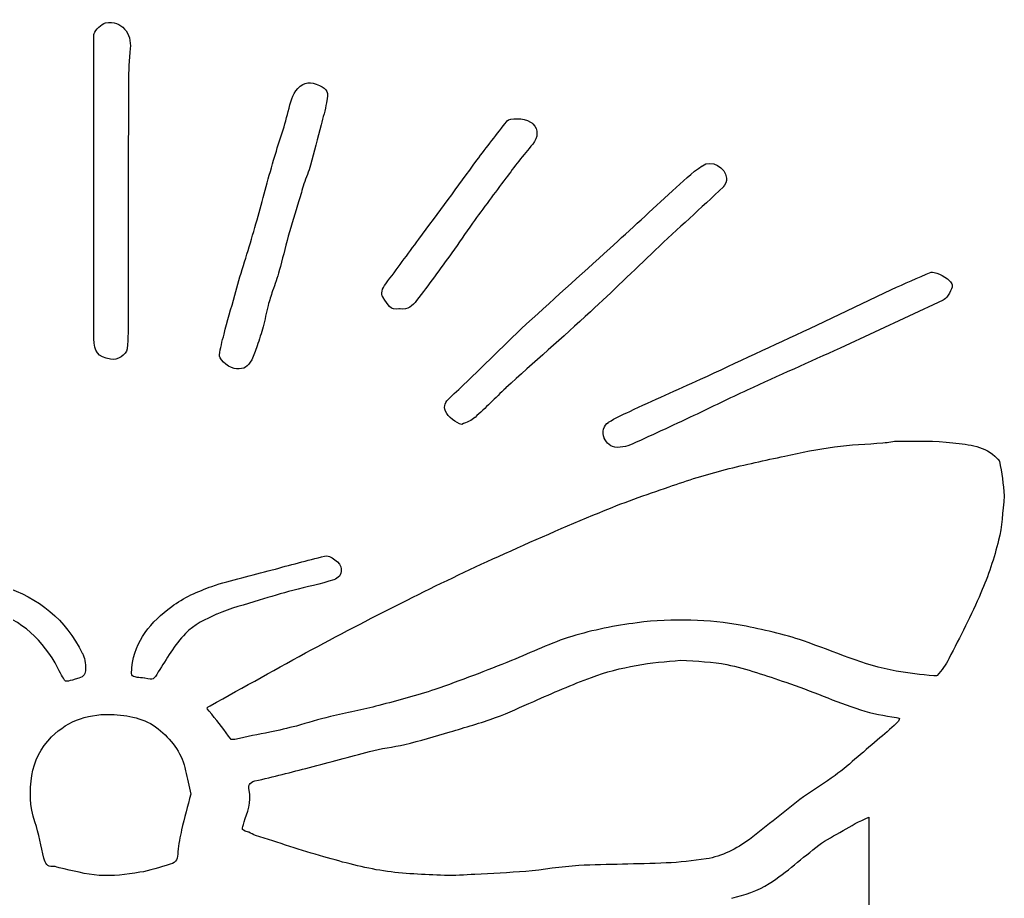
# Model space of a CAD drawing. Header units: millimetres. Extents: x -118 to 119, y -70 to 71.
# Drawn here: x -1.71 to 15.81, y -52.54 to -36.91 of the extents above; entities that cross this region are included whole.
import ezdxf

# ---------------------------------------------------------------- set-up
doc = ezdxf.new("R2010")
doc.units = ezdxf.units.MM
doc.layers.add('CUTOUTS', color=1, linetype='CONTINUOUS')

msp = doc.modelspace()

# ---------------------------------------------------------------- linework, layer by layer
at = {"layer": 'CUTOUTS'}
for p, q in [((-0.39, -42.59), (-0.39, -37.176)), ((2.117, -41.817), (2.188, -41.556)), ((12.353, -42.405), (13.805, -41.714)), ((14.724, -41.901), (12.89, -42.758)), ((13.401, -51.101), (13.401, -60.211))]:
    msp.add_line(p, q, dxfattribs=at)
for points, knots in [([(-0.39, -37.176), (-0.39, -37.14), (-0.289, -37.014), (-0.216, -36.981), (-0.204, -36.976), (-0.193, -36.973), (-0.186, -36.972), (-0.185, -36.971), (-0.185, -36.971), (-0.185, -36.971)], [-1, -1, -1, -1, -0.13872, -0.13872, -0.13872, 0, 0, 0, 0.002378, 0.002378, 0.002378, 0.002378]), ([(-0.185, -36.971), (-0.185, -36.971), (-0.185, -36.971), (-0.184, -36.971), (0.11, -36.914), (0.285, -37.166), (0.256, -37.425), (0.256, -37.425), (0.256, -37.425), (0.256, -37.425)], [-1.000692, -1.000692, -1.000692, -1.000692, -1, -1, -1, 0, 0, 0, 0.000318, 0.000318, 0.000318, 0.000318]), ([(0.256, -37.425), (0.256, -37.425), (0.256, -37.425), (0.256, -37.425), (0.216, -37.826), (0.224, -38.233), (0.224, -38.637)], [-1.00023, -1.00023, -1.00023, -1.00023, -1, -1, -1, 0, 0, 0, 0]), ([(3.24, -38.139), (3.355, -38.016), (3.463, -38.005), (3.626, -38.086), (3.626, -38.086), (3.626, -38.086), (3.626, -38.086)], [-1, -1, -1, -1, 0, 0, 0, 0.000908, 0.000908, 0.000908, 0.000908]), ([(3.626, -38.086), (3.626, -38.086), (3.626, -38.086), (3.626, -38.087), (3.767, -38.153), (3.788, -38.191), (3.75, -38.389), (3.75, -38.389), (3.75, -38.389), (3.75, -38.39)], [-1.001062, -1.001062, -1.001062, -1.001062, -1, -1, -1, 0, 0, 0, 0.000607, 0.000607, 0.000607, 0.000607]), ([(3.75, -38.39), (3.749, -38.39), (3.749, -38.39), (3.749, -38.39), (3.726, -38.521), (3.687, -38.655), (3.655, -38.783)], [-1.000931, -1.000931, -1.000931, -1.000931, -1, -1, -1, 0, 0, 0, 0]), ([(6.426, -39.413), (6.601, -39.183), (6.783, -38.945), (6.965, -38.715), (6.965, -38.715), (6.965, -38.715), (6.965, -38.715)], [-1, -1, -1, -1, 0, 0, 0, 0.000129, 0.000129, 0.000129, 0.000129]), ([(6.965, -38.715), (6.965, -38.715), (6.965, -38.715), (6.965, -38.715), (7.008, -38.661), (7.256, -38.655), (7.381, -38.735), (7.397, -38.745), (7.411, -38.756), (7.423, -38.767)], [-1.000268, -1.000268, -1.000268, -1.000268, -1, -1, -1, -0.113589, -0.113589, -0.113589, 0, 0, 0, 0]), ([(10.439, -39.512), (10.439, -39.512), (10.439, -39.512), (10.439, -39.511), (10.603, -39.4), (10.855, -39.537), (10.869, -39.735), (10.869, -39.736), (10.869, -39.736), (10.869, -39.737)], [-1.000319, -1.000319, -1.000319, -1.000319, -1, -1, -1, 0, 0, 0, 0.002018, 0.002018, 0.002018, 0.002018]), ([(3.465, -39.504), (3.434, -39.611), (3.387, -39.721), (3.347, -39.834), (3.347, -39.835), (3.347, -39.835), (3.346, -39.835)], [-1, -1, -1, -1, 0, 0, 0, 0.003145, 0.003145, 0.003145, 0.003145]), ([(9.905, -39.959), (10.08, -39.8), (10.253, -39.635), (10.438, -39.512), (10.438, -39.512), (10.438, -39.512), (10.439, -39.512)], [-0.999777, -0.999777, -0.999777, -0.999777, 0, 0, 0, 0.000334, 0.000334, 0.000334, 0.000334]), ([(6.942, -39.734), (6.743, -39.996), (6.544, -40.266), (6.346, -40.536), (6.346, -40.536), (6.346, -40.536), (6.346, -40.536)], [-1, -1, -1, -1, 0, 0, 0, 0.00013, 0.00013, 0.00013, 0.00013]), ([(10.869, -39.737), (10.869, -39.737), (10.869, -39.738), (10.869, -39.738), (10.874, -39.78), (10.843, -39.861), (10.815, -39.884), (10.815, -39.885), (10.814, -39.885), (10.814, -39.885)], [-1.007527, -1.007527, -1.007527, -1.007527, -1, -1, -1, 0, 0, 0, 0.009448, 0.009448, 0.009448, 0.009448]), ([(3.346, -39.835), (3.346, -39.836), (3.346, -39.836), (3.346, -39.836), (3.314, -39.941), (3.29, -40.036), (3.259, -40.138)], [-1.003438, -1.003438, -1.003438, -1.003438, -1, -1, -1, 0, 0, 0, 0]), ([(10.814, -39.885), (10.813, -39.886), (10.813, -39.886), (10.813, -39.887), (10.417, -40.267), (10.004, -40.632), (9.598, -41.013), (9.598, -41.013), (9.598, -41.013), (9.598, -41.013)], [-1.001065, -1.001065, -1.001065, -1.001065, -1, -1, -1, 0, 0, 0, 0.000135, 0.000135, 0.000135, 0.000135]), ([(8.793, -40.983), (8.793, -40.983), (8.793, -40.983), (8.793, -40.983), (9.167, -40.642), (9.532, -40.301), (9.905, -39.959)], [-1.000052, -1.000052, -1.000052, -1.000052, -1, -1, -1, 0, 0, 0, 0]), ([(6.346, -40.536), (6.346, -40.536), (6.346, -40.536), (6.346, -40.536), (6.218, -40.712), (6.107, -40.887), (5.981, -41.06), (5.981, -41.06), (5.981, -41.06), (5.981, -41.06)], [-1.000202, -1.000202, -1.000202, -1.000202, -1, -1, -1, 0, 0, 0, 0.000128, 0.000128, 0.000128, 0.000128]), ([(3.068, -40.767), (3.012, -40.974), (2.964, -41.181), (2.909, -41.378), (2.909, -41.378), (2.909, -41.378), (2.909, -41.378)], [-1, -1, -1, -1, 0, 0, 0, 0.001134, 0.001134, 0.001134, 0.001134]), ([(4.807, -41.611), (4.807, -41.611), (4.807, -41.611), (4.808, -41.611), (4.998, -41.35), (5.196, -41.088), (5.395, -40.817)], [-1.000378, -1.000378, -1.000378, -1.000378, -1, -1, -1, 0, 0, 0, 0]), ([(7.214, -42.412), (7.738, -41.936), (8.269, -41.46), (8.793, -40.984), (8.793, -40.983), (8.793, -40.983), (8.793, -40.983)], [-0.9995518, -0.9995518, -0.9995518, -0.9995518, 0, 0, 0, 0.0000373, 0.0000373, 0.0000373, 0.0000373]), ([(5.981, -41.06), (5.981, -41.06), (5.981, -41.06), (5.981, -41.06), (5.774, -41.346), (5.568, -41.631), (5.354, -41.908), (5.354, -41.908), (5.354, -41.908), (5.354, -41.908)], [-1.000078, -1.000078, -1.000078, -1.000078, -1, -1, -1, 0, 0, 0, 0.000033, 0.000033, 0.000033, 0.000033]), ([(9.598, -41.013), (9.598, -41.013), (9.598, -41.014), (9.598, -41.014), (9.217, -41.379), (8.836, -41.752), (8.448, -42.108), (8.448, -42.108), (8.448, -42.108), (8.448, -42.108)], [-1.000142, -1.000142, -1.000142, -1.000142, -1, -1, -1, 0, 0, 0, 0.000019, 0.000019, 0.000019, 0.000019]), ([(2.909, -41.378), (2.909, -41.378), (2.909, -41.379), (2.909, -41.379), (2.878, -41.501), (2.831, -41.619), (2.791, -41.74)], [-1.001785, -1.001785, -1.001785, -1.001785, -1, -1, -1, -0.001765, -0.001765, -0.001765, -0.001765]), ([(14.51, -41.405), (14.555, -41.388), (14.751, -41.464), (14.84, -41.559), (14.864, -41.585), (14.881, -41.611), (14.888, -41.63), (14.888, -41.63), (14.888, -41.63), (14.888, -41.63)], [-0.996866, -0.996866, -0.996866, -0.996866, -0.2133821, -0.2133821, -0.2133821, 0, 0, 0, 0.0005515, 0.0005515, 0.0005515, 0.0005515]), ([(4.76, -41.853), (4.759, -41.853), (4.759, -41.852), (4.758, -41.851), (4.708, -41.79), (4.741, -41.699), (4.807, -41.612), (4.807, -41.611), (4.807, -41.611), (4.807, -41.611)], [-1.007224, -1.007224, -1.007224, -1.007224, -1, -1, -1, 0, 0, 0, 0.001029, 0.001029, 0.001029, 0.001029]), ([(14.888, -41.63), (14.888, -41.63), (14.888, -41.63), (14.888, -41.63), (14.897, -41.655), (14.84, -41.814), (14.764, -41.876), (14.75, -41.887), (14.737, -41.896), (14.725, -41.901), (14.725, -41.901), (14.724, -41.901), (14.724, -41.901)], [-1.000849, -1.000849, -1.000849, -1.000849, -1, -1, -1, -0.156148, -0.156148, -0.156148, 0, 0, 0, 0.002237, 0.002237, 0.002237, 0.002237]), ([(1.926, -42.506), (1.926, -42.506), (1.926, -42.506), (1.926, -42.506), (1.981, -42.278), (2.053, -42.048), (2.117, -41.817), (2.117, -41.817), (2.117, -41.817), (2.117, -41.817)], [-1.000286, -1.000286, -1.000286, -1.000286, -1, -1, -1, 0, 0, 0, 0.000102, 0.000102, 0.000102, 0.000102]), ([(2.791, -41.74), (2.759, -41.828), (2.735, -41.909), (2.711, -41.997), (2.711, -41.997), (2.711, -41.997), (2.711, -41.997)], [-0.9976182, -0.9976182, -0.9976182, -0.9976182, 0, 0, 0, 0.0019588, 0.0019588, 0.0019588, 0.0019588]), ([(5.051, -42.054), (5.048, -42.055), (5.044, -42.056), (5.04, -42.057), (4.886, -42.097), (4.844, -41.979), (4.761, -41.855), (4.761, -41.855), (4.76, -41.854), (4.76, -41.853)], [-1.020338, -1.020338, -1.020338, -1.020338, -1, -1, -1, 0, 0, 0, 0.005695, 0.005695, 0.005695, 0.005695]), ([(2.711, -41.997), (2.71, -41.998), (2.71, -41.998), (2.71, -41.998), (2.678, -42.127), (2.654, -42.253), (2.623, -42.378)], [-1.0013542, -1.0013542, -1.0013542, -1.0013542, -1, -1, -1, -0.0021528, -0.0021528, -0.0021528, -0.0021528]), ([(5.354, -41.908), (5.354, -41.908), (5.354, -41.908), (5.354, -41.908), (5.279, -42.007), (5.198, -42.084), (5.063, -42.056), (5.059, -42.056), (5.055, -42.055), (5.051, -42.054)], [-1.000088, -1.000088, -1.000088, -1.000088, -1, -1, -1, 0, 0, 0, 0.023702, 0.023702, 0.023702, 0.023702]), ([(0.217, -42.201), (0.217, -42.393), (0.224, -42.581), (0.201, -42.766), (0.201, -42.766), (0.201, -42.766), (0.201, -42.766)], [-1, -1, -1, -1, 0, 0, 0, 0.000846, 0.000846, 0.000846, 0.000846]), ([(8.448, -42.108), (8.448, -42.108), (8.448, -42.108), (8.448, -42.108), (7.949, -42.568), (7.441, -43.013), (6.94, -43.465), (6.94, -43.465), (6.94, -43.466), (6.94, -43.466)], [-1.000015, -1.000015, -1.000015, -1.000015, -1, -1, -1, 0, 0, 0, 0.000343, 0.000343, 0.000343, 0.000343]), ([(10.407, -43.31), (10.407, -43.31), (10.408, -43.31), (10.408, -43.31), (11.059, -43.008), (11.702, -42.706), (12.353, -42.405), (12.353, -42.405), (12.353, -42.405), (12.353, -42.405)], [-1.000285, -1.000285, -1.000285, -1.000285, -1, -1, -1, 0, 0, 0, 0.000114, 0.000114, 0.000114, 0.000114]), ([(1.848, -42.88), (1.848, -42.879), (1.848, -42.879), (1.848, -42.878), (1.856, -42.76), (1.894, -42.635), (1.926, -42.506), (1.926, -42.506), (1.926, -42.506), (1.926, -42.506)], [-1.003583, -1.003583, -1.003583, -1.003583, -1, -1, -1, 0, 0, 0, 0.000517, 0.000517, 0.000517, 0.000517]), ([(5.944, -43.642), (5.944, -43.642), (5.944, -43.642), (5.944, -43.642), (6.373, -43.237), (6.794, -42.824), (7.214, -42.412)], [-1.0002689, -1.0002689, -1.0002689, -1.0002689, -1, -1, -1, -0.0005383, -0.0005383, -0.0005383, -0.0005383]), ([(-0.097, -42.953), (-0.097, -42.953), (-0.097, -42.953), (-0.097, -42.953), (-0.322, -42.908), (-0.39, -42.823), (-0.39, -42.59)], [-1.000347, -1.000347, -1.000347, -1.000347, -1, -1, -1, 0, 0, 0, 0]), ([(0.201, -42.766), (0.201, -42.767), (0.201, -42.767), (0.201, -42.767), (0.189, -42.879), (0.023, -42.979), (-0.096, -42.953), (-0.096, -42.953), (-0.096, -42.953), (-0.097, -42.953)], [-1.001071, -1.001071, -1.001071, -1.001071, -1, -1, -1, 0, 0, 0, 0.000546, 0.000546, 0.000546, 0.000546]), ([(2.148, -43.127), (2.041, -43.127), (1.855, -42.979), (1.848, -42.897), (1.847, -42.891), (1.848, -42.886), (1.848, -42.881), (1.848, -42.881), (1.848, -42.88), (1.848, -42.88)], [-1, -1, -1, -1, -0.063131, -0.063131, -0.063131, 0, 0, 0, 0.003356, 0.003356, 0.003356, 0.003356]), ([(9.146, -43.881), (9.567, -43.69), (9.987, -43.492), (10.407, -43.31), (10.407, -43.31), (10.407, -43.31), (10.407, -43.31)], [-0.9993098, -0.9993098, -0.9993098, -0.9993098, 0, 0, 0, 0.0004455, 0.0004455, 0.0004455, 0.0004455]), ([(6.94, -43.466), (6.939, -43.466), (6.939, -43.466), (6.939, -43.466), (6.755, -43.642), (6.581, -43.824), (6.393, -43.989), (6.393, -43.989), (6.392, -43.989), (6.392, -43.99)], [-1.000915, -1.000915, -1.000915, -1.000915, -1, -1, -1, 0, 0, 0, 0.002192, 0.002192, 0.002192, 0.002192]), ([(5.869, -43.88), (5.829, -43.78), (5.865, -43.714), (5.944, -43.643), (5.944, -43.642), (5.944, -43.642), (5.944, -43.642)], [-0.9975177, -0.9975177, -0.9975177, -0.9975177, 0, 0, 0, 0.0013435, 0.0013435, 0.0013435, 0.0013435]), ([(8.77, -44.077), (8.771, -44.076), (8.771, -44.076), (8.771, -44.076), (8.885, -44), (9.017, -43.945), (9.146, -43.881)], [-1.004011, -1.004011, -1.004011, -1.004011, -1, -1, -1, -0.002226, -0.002226, -0.002226, -0.002226]), ([(6.392, -43.99), (6.391, -43.99), (6.391, -43.991), (6.391, -43.991), (6.336, -44.046), (6.247, -44.071), (6.157, -44.116)], [-1.0054932, -1.0054932, -1.0054932, -1.0054932, -1, -1, -1, -0.0586978, -0.0586978, -0.0586978, -0.0586978]), ([(8.694, -44.356), (8.694, -44.356), (8.694, -44.356), (8.694, -44.355), (8.648, -44.25), (8.683, -44.127), (8.769, -44.078), (8.769, -44.077), (8.77, -44.077), (8.77, -44.077)], [-1.000451, -1.000451, -1.000451, -1.000451, -1, -1, -1, 0, 0, 0, 0.004485, 0.004485, 0.004485, 0.004485]), ([(8.925, -44.524), (8.802, -44.515), (8.736, -44.453), (8.694, -44.356), (8.694, -44.356), (8.694, -44.356), (8.694, -44.356)], [-0.9885977, -0.9885977, -0.9885977, -0.9885977, 0, 0, 0, 0.0005172, 0.0005172, 0.0005172, 0.0005172]), ([(12.791, -44.512), (12.791, -44.512), (12.791, -44.512), (12.791, -44.512), (13.073, -44.473), (13.366, -44.465), (13.653, -44.441)], [-1.000207, -1.000207, -1.000207, -1.000207, -1, -1, -1, 0, 0, 0, 0]), ([(13.927, -44.41), (14.253, -44.41), (14.577, -44.402), (14.897, -44.441), (14.897, -44.441), (14.897, -44.441), (14.898, -44.441)], [-1, -1, -1, -1, 0, 0, 0, 0.000347, 0.000347, 0.000347, 0.000347]), ([(14.898, -44.441), (14.898, -44.441), (14.898, -44.441), (14.898, -44.441), (15.193, -44.473), (15.476, -44.496), (15.684, -44.719), (15.686, -44.721), (15.687, -44.722), (15.688, -44.723)], [-1.000385, -1.000385, -1.000385, -1.000385, -1, -1, -1, 0, 0, 0, 0.005959, 0.005959, 0.005959, 0.005959]), ([(10.852, -44.916), (11.2, -44.829), (11.556, -44.75), (11.905, -44.678), (11.905, -44.678), (11.905, -44.678), (11.905, -44.678)], [-0.999746, -0.999746, -0.999746, -0.999746, 0, 0, 0, 0.000261, 0.000261, 0.000261, 0.000261]), ([(11.905, -44.678), (11.905, -44.678), (11.905, -44.678), (11.906, -44.678), (12.199, -44.615), (12.492, -44.552), (12.79, -44.512), (12.791, -44.512), (12.791, -44.512), (12.791, -44.512)], [-1.00031, -1.00031, -1.00031, -1.00031, -1, -1, -1, 0, 0, 0, 0.000197, 0.000197, 0.000197, 0.000197]), ([(15.688, -44.723), (15.69, -44.725), (15.691, -44.726), (15.693, -44.727), (15.703, -44.733), (15.724, -44.759), (15.728, -44.77)], [-1.0678212, -1.0678212, -1.0678212, -1.0678212, -1, -1, -1, -0.0782167, -0.0782167, -0.0782167, -0.0782167]), ([(9.848, -45.224), (9.848, -45.224), (9.848, -45.224), (9.848, -45.224), (10.18, -45.106), (10.512, -45.003), (10.852, -44.916)], [-1.000368, -1.000368, -1.000368, -1.000368, -1, -1, -1, 0, 0, 0, 0]), ([(8.604, -45.684), (8.604, -45.684), (8.604, -45.684), (8.604, -45.684), (9.015, -45.51), (9.427, -45.367), (9.847, -45.225), (9.847, -45.225), (9.848, -45.224), (9.848, -45.224)], [-1.000241, -1.000241, -1.000241, -1.000241, -1, -1, -1, 0, 0, 0, 0.000293, 0.000293, 0.000293, 0.000293]), ([(15.813, -45.383), (15.782, -45.677), (15.773, -45.935), (15.712, -46.173), (15.712, -46.173), (15.712, -46.173), (15.712, -46.173)], [-0.9947929, -0.9947929, -0.9947929, -0.9947929, 0, 0, 0, 0.0002483, 0.0002483, 0.0002483, 0.0002483]), ([(6.812, -46.461), (6.812, -46.461), (6.812, -46.461), (6.812, -46.461), (7.407, -46.191), (8.001, -45.93), (8.604, -45.684), (8.604, -45.684), (8.604, -45.684), (8.604, -45.684)], [-1.000043, -1.000043, -1.000043, -1.000043, -1, -1, -1, 0, 0, 0, 0.000166, 0.000166, 0.000166, 0.000166]), ([(15.712, -46.173), (15.712, -46.173), (15.712, -46.173), (15.712, -46.173), (15.633, -46.489), (15.531, -46.811), (15.397, -47.109), (15.397, -47.11), (15.397, -47.11), (15.397, -47.11)], [-1.000193, -1.000193, -1.000193, -1.000193, -1, -1, -1, 0, 0, 0, 0.000581, 0.000581, 0.000581, 0.000581]), ([(3.716, -46.456), (3.717, -46.456), (3.717, -46.456), (3.717, -46.456), (3.812, -46.429), (4.011, -46.582), (4.011, -46.685), (4.011, -46.686), (4.011, -46.687), (4.011, -46.688)], [-1.001121, -1.001121, -1.001121, -1.001121, -1, -1, -1, 0, 0, 0, 0.00688, 0.00688, 0.00688, 0.00688]), ([(2.78, -46.702), (2.78, -46.702), (2.78, -46.702), (2.78, -46.702), (3.097, -46.615), (3.406, -46.535), (3.716, -46.456), (3.716, -46.456), (3.716, -46.456), (3.716, -46.456)], [-1.000197, -1.000197, -1.000197, -1.000197, -1, -1, -1, 0, 0, 0, 0.00052, 0.00052, 0.00052, 0.00052]), ([(5.186, -47.238), (5.726, -46.968), (6.265, -46.707), (6.812, -46.461), (6.812, -46.461), (6.812, -46.461), (6.812, -46.461)], [-1, -1, -1, -1, 0, 0, 0, 0.000047, 0.000047, 0.000047, 0.000047]), ([(1.711, -46.995), (2.057, -46.877), (2.421, -46.798), (2.78, -46.702), (2.78, -46.702), (2.78, -46.702), (2.78, -46.702)], [-1, -1, -1, -1, 0, 0, 0, 0.000175, 0.000175, 0.000175, 0.000175]), ([(4.011, -46.688), (4.011, -46.689), (4.011, -46.69), (4.011, -46.692), (4.024, -46.794), (3.958, -46.849), (3.878, -46.876)], [-1.008106, -1.008106, -1.008106, -1.008106, -1, -1, -1, 0, 0, 0, 0]), ([(3.878, -46.876), (3.644, -46.954), (3.399, -47.002), (3.151, -47.066), (3.151, -47.066), (3.151, -47.066), (3.151, -47.066)], [-1, -1, -1, -1, 0, 0, 0, 0.000671, 0.000671, 0.000671, 0.000671]), ([(-2.003, -46.995), (-2.003, -46.995), (-2.003, -46.995), (-2.003, -46.995), (-1.371, -47.198), (-0.892, -47.584), (-0.596, -48.184), (-0.596, -48.184), (-0.596, -48.184), (-0.595, -48.185)], [-1.000018, -1.000018, -1.000018, -1.000018, -1, -1, -1, 0, 0, 0, 0.0005, 0.0005, 0.0005, 0.0005]), ([(3.151, -47.066), (3.151, -47.066), (3.15, -47.066), (3.15, -47.066), (2.952, -47.121), (2.753, -47.177), (2.553, -47.241)], [-1.000827, -1.000827, -1.000827, -1.000827, -1, -1, -1, 0, 0, 0, 0]), ([(15.397, -47.11), (15.397, -47.11), (15.397, -47.11), (15.397, -47.11), (15.231, -47.505), (15.026, -47.892), (14.827, -48.282), (14.827, -48.282), (14.827, -48.282), (14.827, -48.282)], [-1.000446, -1.000446, -1.000446, -1.000446, -1, -1, -1, 0, 0, 0, 0.000155, 0.000155, 0.000155, 0.000155]), ([(2.553, -47.241), (2.301, -47.32), (2.046, -47.383), (1.795, -47.489), (1.795, -47.489), (1.794, -47.489), (1.794, -47.489)], [-0.99957, -0.99957, -0.99957, -0.99957, 0, 0, 0, 0.001021, 0.001021, 0.001021, 0.001021]), ([(1.794, -47.489), (1.794, -47.489), (1.794, -47.489), (1.793, -47.489), (1.603, -47.577), (1.39, -47.673), (1.238, -47.834)], [-1.0013, -1.0013, -1.0013, -1.0013, -1, -1, -1, 0, 0, 0, 0]), ([(9.277, -47.644), (8.885, -47.692), (8.494, -47.772), (8.118, -47.884), (8.118, -47.884), (8.118, -47.884), (8.118, -47.884)], [-0.9994295, -0.9994295, -0.9994295, -0.9994295, 0, 0, 0, 0.0001271, 0.0001271, 0.0001271, 0.0001271]), ([(10.237, -47.596), (10.237, -47.596), (10.237, -47.596), (10.237, -47.596), (9.918, -47.588), (9.598, -47.596), (9.277, -47.644)], [-1.0000346, -1.0000346, -1.0000346, -1.0000346, -1, -1, -1, -0.0006943, -0.0006943, -0.0006943, -0.0006943]), ([(11.15, -47.692), (11.15, -47.692), (11.15, -47.692), (11.15, -47.692), (10.854, -47.636), (10.542, -47.604), (10.237, -47.596), (10.237, -47.596), (10.237, -47.596), (10.237, -47.596)], [-1.000174, -1.000174, -1.000174, -1.000174, -1, -1, -1, 0, 0, 0, 0.000036, 0.000036, 0.000036, 0.000036]), ([(1.238, -47.834), (1.042, -48.038), (0.906, -48.287), (0.756, -48.515), (0.756, -48.516), (0.756, -48.516), (0.756, -48.516)], [-0.999612, -0.999612, -0.999612, -0.999612, 0, 0, 0, 0.000953, 0.000953, 0.000953, 0.000953]), ([(12.237, -47.964), (12.237, -47.964), (12.237, -47.964), (12.237, -47.964), (11.884, -47.843), (11.516, -47.764), (11.15, -47.692), (11.15, -47.692), (11.15, -47.692), (11.15, -47.692)], [-1.00014, -1.00014, -1.00014, -1.00014, -1, -1, -1, 0, 0, 0, 0.00014, 0.00014, 0.00014, 0.00014]), ([(8.118, -47.884), (8.118, -47.884), (8.118, -47.884), (8.118, -47.884), (7.747, -47.996), (7.397, -48.172), (7.042, -48.314), (7.042, -48.314), (7.042, -48.314), (7.042, -48.314)], [-1.00013, -1.00013, -1.00013, -1.00013, -1, -1, -1, 0, 0, 0, 0.000065, 0.000065, 0.000065, 0.000065]), ([(13.888, -48.501), (13.888, -48.501), (13.888, -48.501), (13.888, -48.501), (13.317, -48.4), (12.788, -48.155), (12.237, -47.964), (12.237, -47.964), (12.237, -47.964), (12.237, -47.964)], [-1.000007, -1.000007, -1.000007, -1.000007, -1, -1, -1, 0, 0, 0, 0.000089, 0.000089, 0.000089, 0.000089]), ([(-0.595, -48.185), (-0.595, -48.185), (-0.595, -48.185), (-0.595, -48.186), (-0.554, -48.261), (-0.538, -48.365), (-0.538, -48.463)], [-1.003428, -1.003428, -1.003428, -1.003428, -1, -1, -1, 0, 0, 0, 0]), ([(7.042, -48.314), (7.042, -48.314), (7.042, -48.314), (7.042, -48.314), (6.59, -48.496), (6.139, -48.67), (5.679, -48.829)], [-1.000052, -1.000052, -1.000052, -1.000052, -1, -1, -1, 0, 0, 0, 0]), ([(9.261, -48.401), (9.261, -48.401), (9.262, -48.401), (9.262, -48.401), (9.524, -48.347), (9.798, -48.339), (10.047, -48.307)], [-1.0008581, -1.0008581, -1.0008581, -1.0008581, -1, -1, -1, -0.0068854, -0.0068854, -0.0068854, -0.0068854]), ([(14.827, -48.282), (14.827, -48.282), (14.827, -48.282), (14.827, -48.282), (14.774, -48.387), (14.697, -48.488), (14.619, -48.582)], [-1.000545, -1.000545, -1.000545, -1.000545, -1, -1, -1, -0.000217, -0.000217, -0.000217, -0.000217]), ([(-0.66, -48.63), (-0.66, -48.63), (-0.66, -48.63), (-0.66, -48.63), (-0.84, -48.682), (-0.88, -48.693), (-0.904, -48.673), (-0.924, -48.655), (-0.959, -48.581), (-1.031, -48.447)], [-1.000158, -1.000158, -1.000158, -1.000158, -1, -1, -1, -0.448407, -0.448407, -0.448407, 0, 0, 0, 0]), ([(-0.538, -48.463), (-0.538, -48.551), (-0.566, -48.603), (-0.66, -48.63), (-0.66, -48.63), (-0.66, -48.63), (-0.66, -48.63)], [-1, -1, -1, -1, 0, 0, 0, 0.000464, 0.000464, 0.000464, 0.000464]), ([(0.756, -48.516), (0.756, -48.516), (0.756, -48.516), (0.756, -48.517), (0.67, -48.657), (0.675, -48.667), (0.516, -48.629), (0.516, -48.629), (0.515, -48.629), (0.515, -48.629)], [-1.001566, -1.001566, -1.001566, -1.001566, -1, -1, -1, 0, 0, 0, 0.003338, 0.003338, 0.003338, 0.003338]), ([(8.467, -48.613), (8.467, -48.613), (8.468, -48.613), (8.468, -48.613), (8.718, -48.519), (8.993, -48.449), (9.26, -48.401), (9.261, -48.401), (9.261, -48.401), (9.261, -48.401)], [-1.000307, -1.000307, -1.000307, -1.000307, -1, -1, -1, 0, 0, 0, 0.000863, 0.000863, 0.000863, 0.000863]), ([(10.876, -48.385), (11.23, -48.464), (11.577, -48.582), (11.926, -48.701), (11.926, -48.701), (11.926, -48.701), (11.926, -48.701)], [-1, -1, -1, -1, 0, 0, 0, 0.000033, 0.000033, 0.000033, 0.000033]), ([(14.557, -48.588), (14.335, -48.564), (14.107, -48.541), (13.888, -48.501), (13.888, -48.501), (13.888, -48.501), (13.888, -48.501)], [-0.996012, -0.996012, -0.996012, -0.996012, 0, 0, 0, 0.0000175, 0.0000175, 0.0000175, 0.0000175]), ([(0.515, -48.629), (0.514, -48.629), (0.513, -48.628), (0.513, -48.628), (0.461, -48.62), (0.421, -48.62), (0.378, -48.613)], [-1.011846, -1.011846, -1.011846, -1.011846, -1, -1, -1, -0.003874, -0.003874, -0.003874, -0.003874]), ([(7.438, -49.041), (7.438, -49.041), (7.438, -49.041), (7.438, -49.041), (7.78, -48.89), (8.12, -48.74), (8.467, -48.614), (8.467, -48.613), (8.467, -48.613), (8.467, -48.613)], [-1.00053, -1.00053, -1.00053, -1.00053, -1, -1, -1, 0, 0, 0, 0.000224, 0.000224, 0.000224, 0.000224]), ([(11.926, -48.701), (11.926, -48.701), (11.926, -48.701), (11.927, -48.701), (12.368, -48.851), (12.805, -49.042), (13.252, -49.193), (13.252, -49.193), (13.253, -49.193), (13.253, -49.194)], [-1.000026, -1.000026, -1.000026, -1.000026, -1, -1, -1, 0, 0, 0, 0.000508, 0.000508, 0.000508, 0.000508]), ([(5.679, -48.829), (5.357, -48.939), (5.016, -49.026), (4.683, -49.113), (4.683, -49.113), (4.683, -49.114), (4.683, -49.114)], [-0.999853, -0.999853, -0.999853, -0.999853, 0, 0, 0, 0.000358, 0.000358, 0.000358, 0.000358]), ([(6.76, -49.328), (6.995, -49.247), (7.21, -49.136), (7.437, -49.041), (7.437, -49.041), (7.438, -49.041), (7.438, -49.041)], [-1, -1, -1, -1, 0, 0, 0, 0.000794, 0.000794, 0.000794, 0.000794]), ([(1.662, -49.216), (1.661, -49.216), (1.661, -49.216), (1.661, -49.216), (1.602, -49.15), (1.62, -49.151), (1.68, -49.118)], [-1.002972, -1.002972, -1.002972, -1.002972, -1, -1, -1, 0, 0, 0, 0]), ([(2.007, -49.658), (2.007, -49.658), (2.006, -49.658), (2.006, -49.657), (1.901, -49.504), (1.781, -49.36), (1.662, -49.217), (1.662, -49.217), (1.662, -49.217), (1.662, -49.216)], [-1.000549, -1.000549, -1.000549, -1.000549, -1, -1, -1, 0, 0, 0, 0.001707, 0.001707, 0.001707, 0.001707]), ([(4.683, -49.114), (4.682, -49.114), (4.682, -49.114), (4.682, -49.114), (4.4, -49.192), (4.107, -49.24), (3.818, -49.312)], [-1.000416, -1.000416, -1.000416, -1.000416, -1, -1, -1, 0, 0, 0, 0]), ([(13.253, -49.194), (13.253, -49.194), (13.253, -49.194), (13.253, -49.194), (13.465, -49.259), (13.681, -49.291), (13.894, -49.33), (13.894, -49.33), (13.895, -49.33), (13.895, -49.33)], [-1.001104, -1.001104, -1.001104, -1.001104, -1, -1, -1, 0, 0, 0, 0.001934, 0.001934, 0.001934, 0.001934]), ([(-1.143, -49.673), (-0.836, -49.366), (-0.456, -49.252), (-0.03, -49.275), (-0.03, -49.275), (-0.03, -49.275), (-0.03, -49.275)], [-1, -1, -1, -1, 0, 0, 0, 0.000062, 0.000062, 0.000062, 0.000062]), ([(-0.03, -49.275), (-0.03, -49.275), (-0.03, -49.275), (-0.03, -49.275), (0.274, -49.291), (0.57, -49.361), (0.797, -49.564), (0.797, -49.564), (0.797, -49.564), (0.797, -49.564)], [-1.000088, -1.000088, -1.000088, -1.000088, -1, -1, -1, 0, 0, 0, 0.000103, 0.000103, 0.000103, 0.000103]), ([(13.895, -49.33), (13.896, -49.33), (13.896, -49.33), (13.897, -49.33), (13.935, -49.336), (13.948, -49.346), (13.949, -49.348)], [-1.0035085, -1.0035085, -1.0035085, -1.0035085, -1, -1, -1, -0.6243703, -0.6243703, -0.6243703, -0.6243703]), ([(0.797, -49.564), (0.797, -49.564), (0.797, -49.564), (0.797, -49.564), (1.015, -49.759), (1.188, -49.979), (1.241, -50.274)], [-1.000111, -1.000111, -1.000111, -1.000111, -1, -1, -1, 0, 0, 0, 0]), ([(5.144, -49.806), (5.144, -49.806), (5.144, -49.806), (5.144, -49.806), (5.416, -49.742), (5.678, -49.662), (5.948, -49.583)], [-1.000129, -1.000129, -1.000129, -1.000129, -1, -1, -1, 0, 0, 0, 0]), ([(2.121, -49.716), (2.055, -49.729), (2.05, -49.723), (2.007, -49.658), (2.007, -49.658), (2.007, -49.658), (2.007, -49.658)], [-0.996552, -0.996552, -0.996552, -0.996552, 0, 0, 0, 0.0011689, 0.0011689, 0.0011689, 0.0011689]), ([(3.446, -50.218), (3.446, -50.218), (3.446, -50.218), (3.446, -50.218), (3.804, -50.123), (4.161, -50.02), (4.517, -49.933), (4.517, -49.933), (4.517, -49.933), (4.518, -49.933)], [-1.000482, -1.000482, -1.000482, -1.000482, -1, -1, -1, 0, 0, 0, 0.000527, 0.000527, 0.000527, 0.000527]), ([(4.518, -49.933), (4.518, -49.933), (4.518, -49.932), (4.518, -49.932), (4.72, -49.878), (4.933, -49.854), (5.143, -49.806), (5.143, -49.806), (5.144, -49.806), (5.144, -49.806)], [-1.000907, -1.000907, -1.000907, -1.000907, -1, -1, -1, 0, 0, 0, 0.000169, 0.000169, 0.000169, 0.000169]), ([(2.477, -50.457), (2.804, -50.385), (3.121, -50.298), (3.445, -50.218), (3.446, -50.218), (3.446, -50.218), (3.446, -50.218)], [-0.9992486, -0.9992486, -0.9992486, -0.9992486, 0, 0, 0, 0.0005317, 0.0005317, 0.0005317, 0.0005317]), ([(-1.441, -51.185), (-1.441, -51.185), (-1.441, -51.185), (-1.441, -51.185), (-1.54, -50.91), (-1.533, -50.634), (-1.494, -50.36)], [-1.000365, -1.000365, -1.000365, -1.000365, -1, -1, -1, 0, 0, 0, 0]), ([(2.371, -50.618), (2.371, -50.618), (2.371, -50.618), (2.371, -50.618), (2.352, -50.543), (2.371, -50.483), (2.477, -50.457)], [-1.0008008, -1.0008008, -1.0008008, -1.0008008, -1, -1, -1, -0.0020964, -0.0020964, -0.0020964, -0.0020964]), ([(12.801, -50.36), (12.622, -50.492), (12.424, -50.604), (12.238, -50.741), (12.238, -50.741), (12.238, -50.741), (12.238, -50.741)], [-0.9992327, -0.9992327, -0.9992327, -0.9992327, 0, 0, 0, 0.0003995, 0.0003995, 0.0003995, 0.0003995]), ([(2.283, -51.185), (2.337, -51.022), (2.423, -50.835), (2.371, -50.619), (2.371, -50.619), (2.371, -50.618), (2.371, -50.618)], [-0.9979116, -0.9979116, -0.9979116, -0.9979116, 0, 0, 0, 0.0003852, 0.0003852, 0.0003852, 0.0003852]), ([(1.334, -50.692), (1.28, -50.902), (1.217, -51.113), (1.17, -51.326), (1.17, -51.326), (1.17, -51.326), (1.17, -51.327)], [-0.9825918, -0.9825918, -0.9825918, -0.9825918, 0, 0, 0, 0.001265, 0.001265, 0.001265, 0.001265]), ([(12.238, -50.741), (12.238, -50.741), (12.238, -50.741), (12.238, -50.741), (11.911, -50.988), (11.601, -51.25), (11.277, -51.495)], [-1.000222, -1.000222, -1.000222, -1.000222, -1, -1, -1, 0, 0, 0, 0]), ([(12.944, -51.34), (12.944, -51.34), (12.944, -51.34), (12.945, -51.34), (13.085, -51.256), (13.229, -51.173), (13.401, -51.101)], [-1.0007031, -1.0007031, -1.0007031, -1.0007031, -1, -1, -1, -0.1143967, -0.1143967, -0.1143967, -0.1143967]), ([(-1.281, -51.831), (-1.335, -51.621), (-1.367, -51.398), (-1.44, -51.185), (-1.44, -51.185), (-1.441, -51.185), (-1.441, -51.185)], [-0.9982656, -0.9982656, -0.9982656, -0.9982656, 0, 0, 0, 0.0005075, 0.0005075, 0.0005075, 0.0005075]), ([(1.17, -51.327), (1.17, -51.327), (1.17, -51.327), (1.17, -51.327), (1.146, -51.453), (1.114, -51.581), (1.106, -51.715)], [-1.002149, -1.002149, -1.002149, -1.002149, -1, -1, -1, 0, 0, 0, 0]), ([(2.364, -51.369), (2.364, -51.369), (2.363, -51.369), (2.363, -51.369), (2.26, -51.332), (2.254, -51.33), (2.253, -51.308), (2.253, -51.294), (2.264, -51.251), (2.283, -51.185)], [-1.0014231, -1.0014231, -1.0014231, -1.0014231, -1, -1, -1, -0.3988186, -0.3988186, -0.3988186, -0.0020858, -0.0020858, -0.0020858, -0.0020858]), ([(12.513, -51.599), (12.513, -51.599), (12.513, -51.599), (12.513, -51.599), (12.642, -51.5), (12.791, -51.429), (12.944, -51.34), (12.944, -51.34), (12.944, -51.34), (12.944, -51.34)], [-1.000247, -1.000247, -1.000247, -1.000247, -1, -1, -1, 0, 0, 0, 0.000747, 0.000747, 0.000747, 0.000747]), ([(2.488, -51.424), (2.447, -51.41), (2.409, -51.388), (2.365, -51.37), (2.364, -51.37), (2.364, -51.369), (2.364, -51.369)], [-0.993208, -0.993208, -0.993208, -0.993208, 0, 0, 0, 0.0061862, 0.0061862, 0.0061862, 0.0061862]), ([(3.701, -51.805), (3.701, -51.804), (3.701, -51.804), (3.701, -51.804), (3.298, -51.694), (2.894, -51.551), (2.488, -51.424)], [-1.000264, -1.000264, -1.000264, -1.000264, -1, -1, -1, 0, 0, 0, 0]), ([(11.629, -52.283), (11.944, -52.081), (12.222, -51.819), (12.512, -51.599), (12.513, -51.599), (12.513, -51.599), (12.513, -51.599)], [-0.9991997, -0.9991997, -0.9991997, -0.9991997, 0, 0, 0, 0.0001139, 0.0001139, 0.0001139, 0.0001139]), ([(-1.116, -51.977), (-1.117, -51.977), (-1.117, -51.977), (-1.118, -51.977), (-1.23, -51.984), (-1.251, -51.928), (-1.281, -51.831)], [-1.003623, -1.003623, -1.003623, -1.003623, -1, -1, -1, -0.0036337, -0.0036337, -0.0036337, -0.0036337]), ([(4.767, -52.057), (4.413, -52.002), (4.058, -51.908), (3.701, -51.805), (3.701, -51.805), (3.701, -51.805), (3.701, -51.805)], [-1, -1, -1, -1, 0, 0, 0, 0.000299, 0.000299, 0.000299, 0.000299]), ([(10.507, -51.843), (10.269, -51.875), (10.032, -51.906), (9.798, -51.914), (9.798, -51.914), (9.798, -51.914), (9.797, -51.914)], [-0.9990127, -0.9990127, -0.9990127, -0.9990127, 0, 0, 0, 0.0004232, 0.0004232, 0.0004232, 0.0004232]), ([(-1.008, -52.002), (-1.032, -51.996), (-1.067, -51.977), (-1.115, -51.977), (-1.115, -51.977), (-1.116, -51.977), (-1.116, -51.977)], [-0.985305, -0.985305, -0.985305, -0.985305, 0, 0, 0, 0.015425, 0.015425, 0.015425, 0.015425]), ([(0.968, -51.939), (0.782, -51.988), (0.601, -52.058), (0.427, -52.081), (0.426, -52.081), (0.426, -52.081), (0.426, -52.081)], [-1, -1, -1, -1, 0, 0, 0, 0.001605, 0.001605, 0.001605, 0.001605]), ([(8.241, -51.961), (8.241, -51.961), (8.241, -51.961), (8.241, -51.961), (7.919, -51.978), (7.609, -52.041), (7.295, -52.065), (7.295, -52.065), (7.295, -52.065), (7.295, -52.065)], [-1.000101, -1.000101, -1.000101, -1.000101, -1, -1, -1, 0, 0, 0, 0.000103, 0.000103, 0.000103, 0.000103]), ([(9.797, -51.914), (9.797, -51.914), (9.797, -51.914), (9.797, -51.914), (9.275, -51.938), (8.759, -51.938), (8.241, -51.961), (8.241, -51.961), (8.241, -51.961), (8.241, -51.961)], [-1.000192, -1.000192, -1.000192, -1.000192, -1, -1, -1, 0, 0, 0, 0.000062, 0.000062, 0.000062, 0.000062]), ([(0.426, -52.081), (0.426, -52.081), (0.425, -52.081), (0.425, -52.081), (0.188, -52.121), (-0.054, -52.152), (-0.294, -52.136)], [-1.001224, -1.001224, -1.001224, -1.001224, -1, -1, -1, 0, 0, 0, 0]), ([(7.295, -52.065), (7.295, -52.065), (7.295, -52.065), (7.295, -52.065), (6.994, -52.088), (6.693, -52.104), (6.392, -52.12)], [-1.000108, -1.000108, -1.000108, -1.000108, -1, -1, -1, 0, 0, 0, 0]), ([(10.964, -52.544), (10.964, -52.544), (10.964, -52.544), (10.964, -52.544), (11.186, -52.48), (11.429, -52.417), (11.629, -52.283)], [-1.000434, -1.000434, -1.000434, -1.000434, -1, -1, -1, 0, 0, 0, 0])]:
    msp.add_open_spline(points, degree=3, knots=knots, dxfattribs=at)
for points in [[(3.069, -38.546), (3.109, -38.386), (3.14, -38.246), (3.24, -38.139)], [(2.807, -39.413), (2.893, -39.121), (2.997, -38.843), (3.069, -38.546)], [(0.224, -38.637), (0.217, -39.827), (0.217, -41.01), (0.217, -42.201)], [(3.655, -38.783), (3.592, -39.021), (3.528, -39.267), (3.465, -39.504)], [(7.423, -38.767), (7.523, -38.868), (7.518, -39.009), (7.42, -39.128)], [(7.42, -39.128), (7.253, -39.327), (7.093, -39.526), (6.942, -39.734)], [(2.513, -40.476), (2.617, -40.126), (2.704, -39.769), (2.807, -39.413)], [(5.395, -40.817), (5.744, -40.349), (6.085, -39.881), (6.426, -39.413)], [(3.259, -40.138), (3.196, -40.344), (3.124, -40.558), (3.068, -40.767)], [(2.188, -41.556), (2.299, -41.199), (2.41, -40.842), (2.513, -40.476)], [(13.805, -41.714), (14.042, -41.604), (14.271, -41.509), (14.51, -41.405)], [(2.623, -42.378), (2.592, -42.488), (2.553, -42.605), (2.513, -42.715)], [(2.513, -42.715), (2.481, -42.805), (2.457, -42.89), (2.421, -42.963)], [(12.89, -42.758), (12.343, -43.004), (11.787, -43.25), (11.239, -43.504)], [(2.421, -42.963), (2.347, -43.096), (2.288, -43.127), (2.148, -43.127)], [(11.239, -43.504), (10.921, -43.648), (10.603, -43.807), (10.286, -43.957)], [(6.157, -44.116), (6.053, -44.09), (5.913, -43.98), (5.869, -43.88)], [(10.286, -43.957), (9.898, -44.14), (9.51, -44.322), (9.114, -44.496)], [(9.114, -44.496), (9.064, -44.514), (8.992, -44.516), (8.925, -44.524)], [(13.653, -44.441), (13.754, -44.433), (13.84, -44.41), (13.927, -44.41)], [(15.728, -44.77), (15.767, -44.972), (15.798, -45.182), (15.813, -45.383)], [(0.995, -47.353), (1.203, -47.198), (1.461, -47.081), (1.711, -46.995)], [(3.489, -48.118), (4.052, -47.817), (4.615, -47.524), (5.186, -47.238)], [(-1.031, -48.447), (-1.29, -47.955), (-1.674, -47.594), (-2.211, -47.431)], [(0.285, -48.436), (0.339, -47.954), (0.627, -47.626), (0.995, -47.353)], [(1.68, -49.118), (2.283, -48.785), (2.886, -48.444), (3.489, -48.118)], [(10.047, -48.307), (10.349, -48.331), (10.623, -48.331), (10.876, -48.385)], [(0.378, -48.613), (0.267, -48.592), (0.277, -48.573), (0.285, -48.436)], [(14.619, -48.582), (14.612, -48.585), (14.58, -48.588), (14.557, -48.588)], [(3.818, -49.312), (3.61, -49.36), (3.411, -49.424), (3.214, -49.479)], [(5.948, -49.583), (6.217, -49.504), (6.496, -49.424), (6.76, -49.328)], [(13.928, -49.392), (13.829, -49.498), (13.712, -49.592), (13.601, -49.687)], [(13.949, -49.348), (13.949, -49.35), (13.945, -49.369), (13.928, -49.392)], [(2.741, -49.589), (2.535, -49.629), (2.329, -49.668), (2.121, -49.716)], [(3.214, -49.479), (3.056, -49.518), (2.898, -49.558), (2.741, -49.589)], [(-1.494, -50.36), (-1.456, -50.101), (-1.334, -49.865), (-1.143, -49.673)], [(13.601, -49.687), (13.338, -49.91), (13.077, -50.148), (12.801, -50.36)], [(1.241, -50.274), (1.265, -50.409), (1.304, -50.541), (1.334, -50.692)], [(11.277, -51.495), (11.044, -51.666), (10.79, -51.797), (10.507, -51.843)], [(1.106, -51.715), (1.098, -51.837), (1.09, -51.905), (0.968, -51.939)], [(-0.294, -52.136), (-0.532, -52.121), (-0.767, -52.051), (-1.008, -52.002)], [(5.849, -52.136), (5.483, -52.12), (5.12, -52.112), (4.767, -52.057)], [(6.392, -52.12), (6.208, -52.128), (6.027, -52.144), (5.849, -52.136)]]:
    msp.add_open_spline(points, degree=3, dxfattribs=at)

doc.saveas('drawing.dxf')
